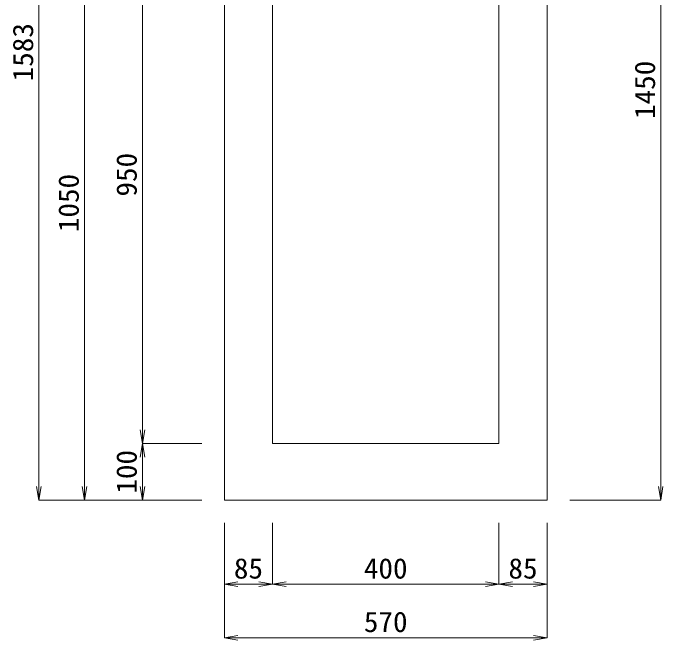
# Model space of a CAD drawing. Units: millimetres at full size. Extents: x -734 to 58102, y 49499 to 87169.
# Drawn here: x 44128 to 45276, y 63024 to 64132 of the extents above; entities that cross this region are included whole.
import ezdxf
from ezdxf.enums import TextEntityAlignment as Align

# ---------------------------------------------------------------- set-up
doc = ezdxf.new("R2010")
doc.units = ezdxf.units.MM
doc.header["$LTSCALE"] = 50
doc.layers.add('寸法線', color=7, linetype='Continuous', lineweight=13)
doc.layers.add('本体', color=2, linetype='Continuous', lineweight=20)
doc.styles.add('ＭＳ 明朝', font='')
doc.styles.get('ＭＳ 明朝').set_extended_font_data('MS Mincho')

# ---------------------------------------------------------------- blocks, each defined once
blk = doc.blocks.new('open_arrow')
at = {"color": 0, "linetype": 'Continuous', "lineweight": -2}
blk.add_lwpolyline([(7.5, 1.25), (0, 0), (7.5, -1.25)], dxfattribs=at)

msp = doc.modelspace()

# ---------------------------------------------------------------- linework, layer by layer
at = {"layer": '寸法線'}
for p, q in [((44173.28, 63271.2), (44173.28, 64854.2)), ((45271.91, 64721.2), (45271.91, 63271.2)), ((44253.92, 64321.2), (44253.92, 63271.2)), ((44356.3, 63371.2), (44356.3, 64321.2)), ((44461.07, 63371.2), (44356.3, 63371.2)), ((44356.3, 63271.2), (44356.3, 63371.2)), ((44461.07, 63371.2), (44356.3, 63371.2)), ((44461.07, 63271.2), (44173.28, 63271.2)), ((44461.07, 63271.2), (44253.92, 63271.2)), ((44461.07, 63271.2), (44356.3, 63271.2)), ((45111.11, 63271.2), (45271.91, 63271.2)), ((44501.09, 63231.18), (44501.09, 63027.94)), ((44501.09, 63231.18), (44501.09, 63122.46)), ((44586.1, 63231.18), (44586.1, 63122.46)), ((44586.1, 63231.18), (44586.1, 63122.46)), ((44986.09, 63231.18), (44986.09, 63122.46)), ((44986.09, 63231.18), (44986.09, 63122.46)), ((45071.09, 63231.18), (45071.09, 63027.94)), ((45071.09, 63231.18), (45071.09, 63122.46)), ((44501.09, 63122.46), (44586.1, 63122.46)), ((44586.1, 63122.46), (44986.09, 63122.46)), ((44986.09, 63122.46), (45071.09, 63122.46)), ((44501.09, 63027.94), (45071.09, 63027.94))]:
    msp.add_line(p, q, dxfattribs=at)
at = {"layer": '本体'}
for p, q in [((44501.09, 63271.2), (44501.09, 64721.2)), ((45071.09, 63271.2), (45071.09, 64721.2)), ((44586.09, 64415.23), (44586.09, 63371.2)), ((44986.09, 64415.23), (44986.09, 63371.2)), ((44586.09, 63371.2), (44986.09, 63371.2)), ((44501.09, 63271.2), (45071.09, 63271.2))]:
    msp.add_line(p, q, dxfattribs=at)

# ---------------------------------------------------------------- block references
at = {"layer": '寸法線', "xscale": 3.2, "yscale": 3.2}
for p, rotation in [((44356.3, 63371.2), 90), ((44356.3, 63371.2), 270), ((44173.28, 63271.2), 90), ((44253.92, 63271.2), 90), ((44356.3, 63271.2), 90), ((45271.91, 63271.2), 90), ((44586.1, 63122.46), 180), ((44986.09, 63122.46), 180), ((45071.09, 63122.46), 180), ((45071.09, 63027.94), 180)]:
    msp.add_blockref('open_arrow', p, dxfattribs=dict(at, rotation=rotation))
for p in [(44501.09, 63122.46), (44586.1, 63122.46), (44986.09, 63122.46), (44501.09, 63027.94)]:
    msp.add_blockref('open_arrow', p, dxfattribs=at)

# ---------------------------------------------------------------- texts
at = {"layer": '寸法線', "style": 'ＭＳ 明朝', "width": 1.05}
for s, p in [('1583', (44145.26, 64062.7)), ('1450', (45243.89, 63996.2)), ('950', (44328.28, 63846.2)), ('1050', (44225.9, 63796.2)), ('100', (44328.28, 63321.2))]:
    msp.add_text(s, height=36.03, rotation=90, dxfattribs=at).set_placement(p, align=Align.MIDDLE_CENTER)
for s, p in [('85', (44543.59, 63150.48)), ('400', (44786.09, 63150.48)), ('85', (45028.59, 63150.48)), ('570', (44786.09, 63055.96))]:
    msp.add_text(s, height=36.03, dxfattribs=at).set_placement(p, align=Align.MIDDLE_CENTER)

doc.saveas('drawing.dxf')
